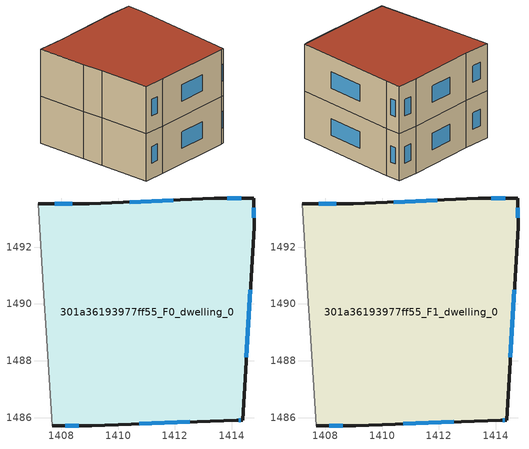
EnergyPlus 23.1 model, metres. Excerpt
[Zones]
301a36193977ff55_F0_dwelling_0
 floor ground (EU_floor_Construction): 1414.78,1493.72 1414.79,1492.72 1414.38,1485.91 1414.18,1485.91 1409.08,1485.71 1407.68,1485.71 1407.48,1489.02 1407.38,1490.32 1407.18,1493.52 1408.98,1493.52 1413.38,1493.72 z0
 wall outside (EU_wall_Construction): 1407.68,1485.71 1409.08,1485.71 1414.18,1485.91 1414.38,1485.91 1414.79,1492.72 1414.78,1493.72 1413.38,1493.72 1408.98,1493.52 1407.18,1493.52 z0:3
 wall adiabatic (EU_wall_Construction): 1407.18,1493.52 1407.38,1490.32 1407.48,1489.02 1407.68,1485.71 z0:3
 window (EU_Window_Construction): 1414.51,1488.13 1414.65,1490.5 / 1414.25,1485.91 1414.32,1485.91 / 1410.74,1485.78 1412.52,1485.85 / 1408.13,1485.71 1408.62,1485.71 / 1408.39,1493.52 1407.77,1493.52 / 1411.95,1493.65 1410.42,1493.58 / 1414.33,1493.72 1413.84,1493.72 / 1414.78,1493.04 1414.78,1493.39 z0.98:2.02
301a36193977ff55_F1_dwelling_0
 floor to 301a36193977ff55_F0_dwelling_0 (EU_floor_Construction): 1414.78,1493.72 1414.78,1492.72 1414.38,1485.91 1414.18,1485.91 1409.08,1485.71 1407.68,1485.71 1407.48,1489.02 1407.38,1490.32 1407.18,1493.52 1408.98,1493.52 1413.38,1493.72 z3
 wall outside (EU_wall_Construction): 1407.68,1485.71 1409.08,1485.71 1414.18,1485.91 1414.38,1485.91 1414.79,1492.72 1414.78,1493.72 1413.38,1493.72 1408.98,1493.52 1407.18,1493.52 z3:6
 wall adiabatic (EU_wall_Construction): 1407.18,1493.52 1407.38,1490.32 1407.48,1489.02 1407.68,1485.71 z3:6
 window (EU_Window_Construction): 1414.51,1488.13 1414.65,1490.5 / 1414.25,1485.91 1414.32,1485.91 / 1410.74,1485.78 1412.52,1485.85 / 1408.13,1485.71 1408.62,1485.71 / 1408.39,1493.52 1407.77,1493.52 / 1411.95,1493.65 1410.42,1493.58 / 1414.33,1493.72 1413.84,1493.72 / 1414.78,1493.04 1414.78,1493.39 z3.98:5.02
 roof outside (EU_roof_Construction): 1414.38,1485.91 1414.79,1492.72 1414.78,1493.72 1413.38,1493.72 1408.98,1493.52 1407.18,1493.52 1407.38,1490.32 1407.48,1489.02 1407.68,1485.71 1409.08,1485.71 1414.18,1485.91 z6
[Building]
EU S2 Campaign: North Axis=0; Terrain=City; Solar Distribution=FullExterior
[Site:Location]
Lyon-Bron: Latitude=45.75; Longitude=5; Time Zone=1; Elevation=198
[SizingPeriod:WeatherFileDays]
AnnualSizingPeriod: Begin Month=1; Begin Day of Month=1; End Month=12; End Day of Month=31; Day of Week for Start Day=Monday; Use Weather File Daylight Saving Period=No; Use Weather File Rain and Snow Indicators=No
[MATERIAL]
EU_InternalMass_Material: Roughness=MediumRough; Thickness=0.1; Conductivity=1; Density=1800; Specific Heat=900; Thermal Absorptance=0.9; Solar Absorptance=0.7; Visible Absorptance=0.7
[MATERIAL:NOMASS] Roughness=MediumRough; Thermal Absorptance=0.9; Solar Absorptance=0.7; Visible Absorptance=0.7
Name | Thermal Resistance
EU_wall_NoMass | 0.462963
EU_roof_NoMass | 0.806452
EU_floor_NoMass | 0.5
[WINDOWMATERIAL:SIMPLEGLAZINGSYSTEM]
EU_Window_SimpleGlazing: UFactor=2.16; Solar Heat Gain Coefficient=0.76; Visible Transmittance=0.76
[CONSTRUCTION]
EU_wall_Construction: EU_wall_NoMass
EU_roof_Construction: EU_roof_NoMass
EU_floor_Construction: EU_floor_NoMass
EU_Window_Construction: EU_Window_SimpleGlazing
EU_InternalMass_Construction: EU_InternalMass_Material
[ZONE] Type=1; Multiplier=1; Ceiling Height=autocalculate; Volume=168.374; Floor Area=autocalculate; Part of Total Floor Area=Yes
301a36193977ff55_F0_dwelling_0; 301a36193977ff55_F1_dwelling_0
[INTERNALMASS] Construction=EU_InternalMass_Construction; Surface Area=56.125
Name | Zone or ZoneList
301a36193977ff55_F0_dwelling_0_EU_InternalMass | 301a36193977ff55_F0_dwelling_0
301a36193977ff55_F1_dwelling_0_EU_InternalMass | 301a36193977ff55_F1_dwelling_0
[OTHEREQUIPMENT] Fuel Type=Electricity; Design Level Calculation Method=Watts/Area; Power per Zone Floor Area=1; Fraction Latent=0; Fraction Radiant=0; Fraction Lost=0; Carbon Dioxide Generation Rate=0; EndUse Subcategory=EU_Step8_InternalGains
Name | Zone or ZoneList or Space or SpaceList | Schedule
EU_Step8_InternalGain_301a36193977ff55_F0_dwelling_0_f000 | 301a36193977ff55_F0_dwelling_0 | EU_Step8_GainSchedule_301a36193977ff55_F0_dwelling_0_f000
EU_Step8_InternalGain_301a36193977ff55_F1_dwelling_0_f000 | 301a36193977ff55_F1_dwelling_0 | EU_Step8_GainSchedule_301a36193977ff55_F1_dwelling_0_f000
[ZONEVENTILATION:DESIGNFLOWRATE] Schedule=EU_AlwaysOn; Design Flow Rate Calculation Method=AirChanges/Hour; Air Changes per Hour=0.4; Ventilation Type=Natural; Fan Pressure Rise=0; Fan Total Efficiency=1; Constant Term Coefficient=1; Temperature Term Coefficient=0; Velocity Term Coefficient=0; Velocity Squared Term Coefficient=0; Minimum Indoor Temperature=-100; Maximum Indoor Temperature=100; Delta Temperature=-100; Minimum Outdoor Temperature=-100; Maximum Outdoor Temperature=100; Maximum Wind Speed=40
Name | Zone or ZoneList or Space or SpaceList
EU_ConstantAir_301a36193977ff55_F0_dwelling_0 | 301a36193977ff55_F0_dwelling_0
EU_ConstantAir_301a36193977ff55_F1_dwelling_0 | 301a36193977ff55_F1_dwelling_0
[HVACTEMPLATE:THERMOSTAT] Constant Heating Setpoint=20; Constant Cooling Setpoint=50
EU_HeatOnly_301a36193977ff55_F0_dwelling_0; EU_HeatOnly_301a36193977ff55_F1_dwelling_0
[HVACTEMPLATE:ZONE:IDEALLOADSAIRSYSTEM] System Availability Schedule=EU_AlwaysOn; Maximum Heating Supply Air Temperature=50; Minimum Cooling Supply Air Temperature=13; Maximum Heating Supply Air Humidity Ratio=0.0156; Minimum Cooling Supply Air Humidity Ratio=0.0077; Heating Limit=NoLimit; Cooling Limit=NoLimit; Heating Availability Schedule=EU_AlwaysOn; Cooling Availability Schedule=EU_CoolingOff; Dehumidification Control Type=ConstantSensibleHeatRatio; Cooling Sensible Heat Ratio=0.7; Dehumidification Setpoint=60; Humidification Control Type=None; Humidification Setpoint=30; Outdoor Air Method=None; Outdoor Air Flow Rate per Person=0.00944; Outdoor Air Flow Rate per Zone Floor Area=0; Outdoor Air Flow Rate per Zone=0; Demand Controlled Ventilation Type=None; Outdoor Air Economizer Type=NoEconomizer; Heat Recovery Type=None; Sensible Heat Recovery Effectiveness=0.7; Latent Heat Recovery Effectiveness=0.65
Name | Template Thermostat
301a36193977ff55_F0_dwelling_0 | EU_HeatOnly_301a36193977ff55_F0_dwelling_0
301a36193977ff55_F1_dwelling_0 | EU_HeatOnly_301a36193977ff55_F1_dwelling_0
[SIZING:ZONE] Zone Cooling Design Supply Air Temperature Input Method=SupplyAirTemperature; Zone Cooling Design Supply Air Temperature=13; Zone Heating Design Supply Air Temperature Input Method=SupplyAirTemperature; Zone Heating Design Supply Air Temperature=50; Zone Cooling Design Supply Air Humidity Ratio=0.008; Zone Heating Design Supply Air Humidity Ratio=0.008; Cooling Design Air Flow Method=DesignDay; Cooling Design Air Flow Rate=0; Cooling Minimum Air Flow per Zone Floor Area=0.000762; Cooling Minimum Air Flow=0; Cooling Minimum Air Flow Fraction=0.2; Heating Design Air Flow Method=DesignDay; Heating Design Air Flow Rate=0; Heating Maximum Air Flow per Zone Floor Area=0.002032; Heating Maximum Air Flow=0.141576; Heating Maximum Air Flow Fraction=0.3; Account for Dedicated Outdoor Air System=No; Dedicated Outdoor Air System Control Strategy=NeutralSupplyAir; Dedicated Outdoor Air Low Setpoint Temperature for Design=autosize; Dedicated Outdoor Air High Setpoint Temperature for Design=autosize; Zone Load Sizing Method=Sensible Load Only No Latent Load; Zone Latent Cooling Design Supply Air Humidity Ratio Input Method=HumidityRatioDifference; Zone Cooling Design Supply Air Humidity Ratio Difference=0.005; Zone Latent Heating Design Supply Air Humidity Ratio Input Method=HumidityRatioDifference; Zone Humidification Design Supply Air Humidity Ratio Difference=0.005
301a36193977ff55_F0_dwelling_0; 301a36193977ff55_F1_dwelling_0
[SCHEDULE:CONSTANT]
Name | Hourly Value
EU_AlwaysOn | 1
EU_CoolingOff | 0
[SCHEDULE:FILE] Column Number=1; Rows to Skip at Top=0; Number of Hours of Data=8760; Column Separator=Comma; Interpolate to Timestep=No; Minutes per Item=60; Adjust Schedule for Daylight Savings=Yes
Name | File
EU_Step8_GainSchedule_301a36193977ff55_F0_dwelling_0_f000 | ../../schedules/301a36193977ff55/301a36193977ff55_F0_dwelling_0_f000_gain.csv
EU_Step8_GainSchedule_301a36193977ff55_F1_dwelling_0_f000 | ../../schedules/301a36193977ff55/301a36193977ff55_F1_dwelling_0_f000_gain.csv
